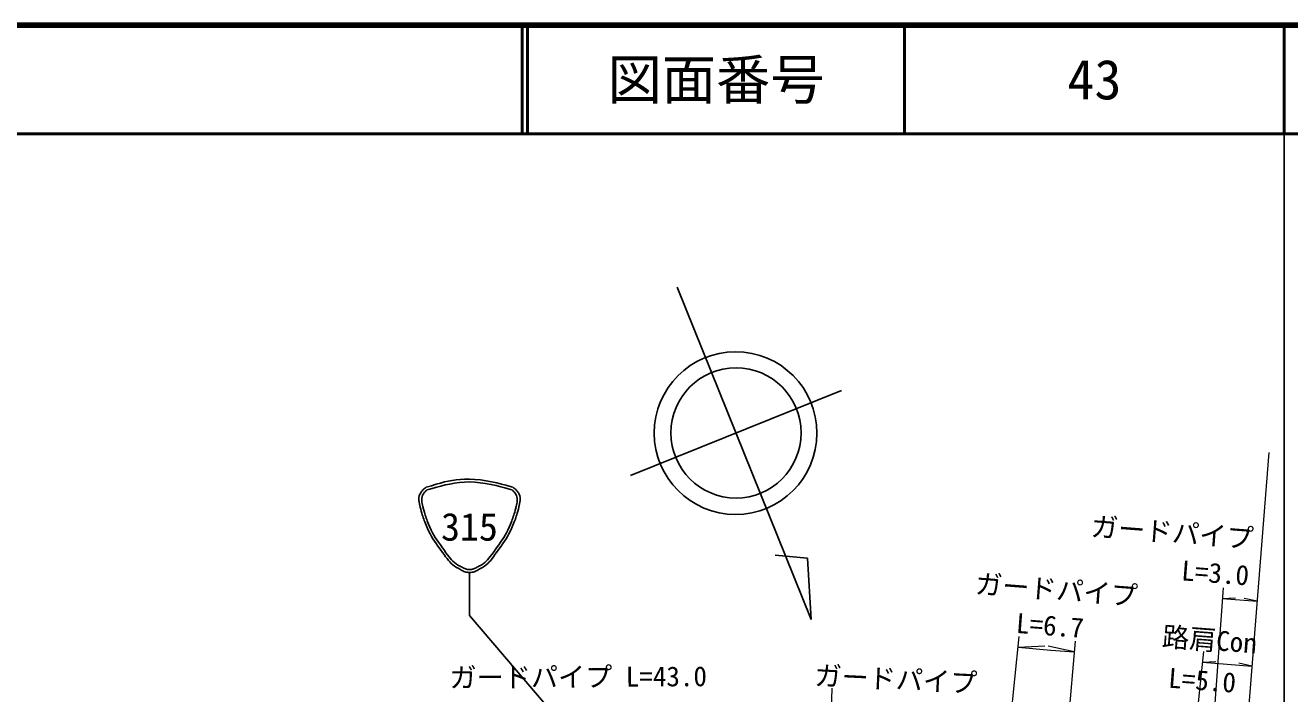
# Model space of a CAD drawing. Units: millimetres at full size, sheet at 1:1000; details may follow other scales. Extents: x 40000 to 680000, y 20000 to 380000.
# Drawn here: x 462942 to 579500, y 318369 to 380000 of the extents above; entities that cross this region are included whole.
import ezdxf
from ezdxf.enums import TextEntityAlignment as Align

# ---------------------------------------------------------------- set-up
doc = ezdxf.new("R2010")
doc.units = ezdxf.units.MM
doc.header["$LTSCALE"] = 1000
for name, color, linetype, lineweight in [('M-BMK-SRVR', 3, 'Continuous', 25), ('M-STR-HTXT', 7, 'Continuous', 13), ('M-STR-STRC', 7, 'Continuous', 25), ('M-TTL', 2, 'Continuous', 140), ('M-TTL-BAND', 7, 'Continuous', 25), ('M-TTL-LINE', 7, 'Continuous', 50)]:
    doc.layers.add(name, color=color, linetype=linetype, lineweight=lineweight)
doc.layers.add('M-TTL-TXT', color=7, linetype='Continuous')
doc.styles.add('ＭＳ ゴシック', font='')
doc.styles.get('ＭＳ ゴシック').set_extended_font_data('MS Gothic')

msp = doc.modelspace()

# ---------------------------------------------------------------- linework, layer by layer
at = {"layer": 'M-BMK-SRVR'}
for p, q in [((523041, 355863), (535380, 325225)), ((538197, 346335), (518718, 338490)), ((535049, 330882), (532058, 331129)), ((535380, 325225), (535049, 330882))]:
    msp.add_line(p, q, dxfattribs=at)
for centre, radius in [((528418, 342397), 7500), ((528458, 342412), 6000)]:
    msp.add_circle(centre, radius, dxfattribs=at)
at = {"layer": 'M-STR-HTXT'}
for p, q in [((577586, 340597), (575052, 308854)), ((573355, 328143), (571420, 300615)), ((573285, 327146), (574510, 327219)), ((573285, 327146), (576492, 326889)), ((576492, 326889), (575293, 327157)), ((551102, 290148), (554573, 323657)), ((559729, 323213), (556750, 288899)), ((554470, 322662), (556922, 322783)), ((559642, 322216), (557246, 322751)), ((568080, 288733), (571571, 322267)), ((571467, 321272), (572692, 321345)), ((571467, 321272), (576014, 320908)), ((576014, 320908), (574816, 321176)), ((536643, 297548), (537318, 318866))]:
    msp.add_line(p, q, dxfattribs=at)
msp.add_lwpolyline([(554470, 322662), (557483, 322389), (559642, 322216)], dxfattribs=at)
at = {"layer": 'M-STR-STRC'}
for p in [(503894, 329543), (538105, 285554)]:
    msp.add_line(p, (503894, 325588), dxfattribs=at)
for points in [[(499894, 337400), (500376, 337550), (500810, 337682), (501207, 337796), (501578, 337894), (501935, 337975), (502289, 338040), (502650, 338089), (503031, 338124), (503442, 338143), (503894, 338148), (504386, 338128), (504897, 338075), (505414, 337997), (505920, 337903), (506401, 337799), (506841, 337693), (507225, 337593), (507539, 337505), (507767, 337438), (507894, 337400)], [(499894, 337400), (499827, 337356), (499766, 337314), (499710, 337271), (499659, 337227), (499612, 337181), (499567, 337133), (499524, 337082), (499481, 337026), (499438, 336966), (499394, 336900), (499312, 336754), (499258, 336611), (499227, 336468), (499217, 336326), (499223, 336182), (499243, 336035), (499274, 335885), (499311, 335730), (499353, 335568), (499394, 335400)], [(499987, 337165), (499967, 337147), (499941, 337124), (499910, 337095), (499875, 337061), (499836, 337024), (499797, 336983), (499756, 336939), (499717, 336893), (499679, 336845), (499644, 336796), (499572, 336661), (499527, 336513), (499504, 336357), (499499, 336200), (499509, 336045), (499529, 335897), (499555, 335762), (499584, 335644), (499610, 335548), (499631, 335479)], [(499991, 337161), (500238, 337237), (500531, 337325), (500866, 337421), (501237, 337518), (501638, 337614), (502063, 337702), (502506, 337779), (502963, 337840), (503428, 337880), (503894, 337894), (504373, 337875), (504872, 337825), (505375, 337751), (505868, 337660), (506337, 337559), (506766, 337455), (507141, 337357), (507447, 337272), (507670, 337206), (507796, 337168)], [(507798, 337168), (507818, 337150), (507844, 337127), (507876, 337097), (507912, 337064), (507950, 337026), (507990, 336984), (508031, 336940), (508071, 336893), (508109, 336845), (508144, 336796), (508216, 336660), (508261, 336512), (508284, 336357), (508289, 336199), (508279, 336044), (508259, 335896), (508232, 335760), (508204, 335642), (508177, 335546), (508156, 335477)], [(507894, 337400), (507961, 337356), (508022, 337314), (508078, 337271), (508129, 337227), (508176, 337181), (508221, 337133), (508264, 337082), (508307, 337026), (508350, 336966), (508394, 336900), (508476, 336754), (508530, 336611), (508561, 336468), (508571, 336326), (508565, 336182), (508544, 336035), (508514, 335885), (508476, 335730), (508435, 335568), (508394, 335400)], [(499394, 335400), (499445, 335203), (499493, 335030), (499537, 334876), (499581, 334735), (499624, 334602), (499669, 334474), (499717, 334344), (499770, 334208), (499828, 334062), (499894, 333900), (500020, 333603), (500141, 333339), (500263, 333101), (500388, 332878), (500519, 332663), (500660, 332447), (500815, 332221), (500986, 331977), (501178, 331706), (501394, 331400)], [(499631, 335479), (499682, 335286), (499728, 335116), (499772, 334964), (499815, 334825), (499858, 334695), (499902, 334569), (499949, 334441), (500001, 334308), (500058, 334164), (500122, 334005), (500247, 333711), (500367, 333450), (500488, 333213), (500611, 332993), (500741, 332780), (500881, 332566), (501035, 332342), (501205, 332101), (501395, 331832), (501608, 331528)], [(508157, 335479), (508106, 335286), (508060, 335116), (508016, 334964), (507973, 334825), (507930, 334695), (507886, 334569), (507839, 334441), (507787, 334308), (507730, 334164), (507665, 334005), (507541, 333711), (507420, 333450), (507300, 333213), (507177, 332993), (507047, 332780), (506907, 332566), (506753, 332342), (506583, 332101), (506393, 331832), (506180, 331528)], [(508394, 335400), (508342, 335203), (508295, 335030), (508250, 334876), (508207, 334735), (508164, 334602), (508119, 334474), (508070, 334344), (508018, 334208), (507960, 334062), (507894, 333900), (507768, 333603), (507646, 333339), (507525, 333101), (507400, 332878), (507269, 332663), (507128, 332447), (506973, 332221), (506801, 331977), (506610, 331706), (506394, 331400)], [(501394, 331400), (501549, 331191), (501690, 331000), (501820, 330826), (501946, 330665), (502072, 330517), (502204, 330379), (502347, 330250), (502506, 330129), (502687, 330012), (502894, 329900), (503001, 329845), (503100, 329791), (503195, 329741), (503287, 329694), (503377, 329652), (503470, 329615), (503565, 329585), (503666, 329563), (503775, 329548), (503894, 329543), (504013, 329548), (504122, 329563), (504223, 329585), (504318, 329615), (504410, 329652), (504501, 329694), (504593, 329741), (504687, 329791), (504787, 329845), (504894, 329900), (505101, 330012), (505282, 330129), (505441, 330250), (505584, 330379), (505716, 330517), (505842, 330665), (505968, 330826), (506098, 331000), (506238, 331191), (506394, 331400)], [(501571, 331577), (501722, 331373), (501858, 331187), (501985, 331016), (502107, 330859), (502229, 330714), (502358, 330579), (502497, 330454), (502652, 330336), (502828, 330224), (503031, 330116), (503124, 330070), (503210, 330024), (503292, 329981), (503371, 329941), (503449, 329904), (503528, 329872), (503611, 329846), (503698, 329826), (503791, 329813), (503894, 329809), (503996, 329813), (504090, 329826), (504177, 329846), (504260, 329872), (504339, 329904), (504417, 329941), (504496, 329981), (504578, 330024), (504664, 330070), (504757, 330116), (504960, 330224), (505136, 330336), (505291, 330454), (505430, 330579), (505558, 330714), (505681, 330859), (505803, 331016), (505929, 331187), (506066, 331373), (506217, 331577)]]:
    msp.add_lwpolyline(points, dxfattribs=at)
at = {"layer": 'M-TTL'}
msp.add_line((680000, 380000), (40000, 380000), dxfattribs=at)
at = {"layer": 'M-TTL-BAND'}
msp.add_line((579000, 20000), (579000, 370000), dxfattribs=at)
at = {"layer": 'M-TTL-LINE'}
for p, q in [((508747, 380000), (508747, 370000)), ((509247, 380000), (509247, 370000)), ((543997, 380000), (543997, 370000)), ((579000, 380000), (579000, 370000)), ((40000, 370000), (680000, 370000))]:
    msp.add_line(p, q, dxfattribs=at)

# ---------------------------------------------------------------- texts
at = {"layer": 'M-STR-HTXT', "style": 'ＭＳ ゴシック'}
for s, rotation, p in [('ガードパイプ', 355.605, (568563, 331786)), ('L=3.0', 355.605, (572529, 328043)), ('ガードパイプ', 355.605, (557884, 326501)), ('L=6.7', 355.605, (557290, 323195)), ('路肩Con', 355.605, (572001, 321868)), ('ガードパイプ L=43.0', 0.275, (513922, 318456)), ('ガードパイプ', 357.252, (543124, 318252)), ('L=5.0', 355.605, (571324, 318149))]:
    msp.add_text(s, height=1833, rotation=rotation, dxfattribs=at).set_placement(p, align=Align.BOTTOM_CENTER)
at = {"layer": 'M-STR-STRC', "style": 'ＭＳ ゴシック'}
msp.add_text('315', height=2566, dxfattribs=at).set_placement((501269, 331712), align=Align.BOTTOM_LEFT)
at = {"layer": 'M-TTL-TXT', "style": 'ＭＳ ゴシック'}
for s, p in [('図面番号', (526622, 375000)), ('43', (561497, 375000))]:
    msp.add_text(s, height=3666, dxfattribs=at).set_placement(p, align=Align.MIDDLE_CENTER)

doc.saveas('drawing.dxf')
